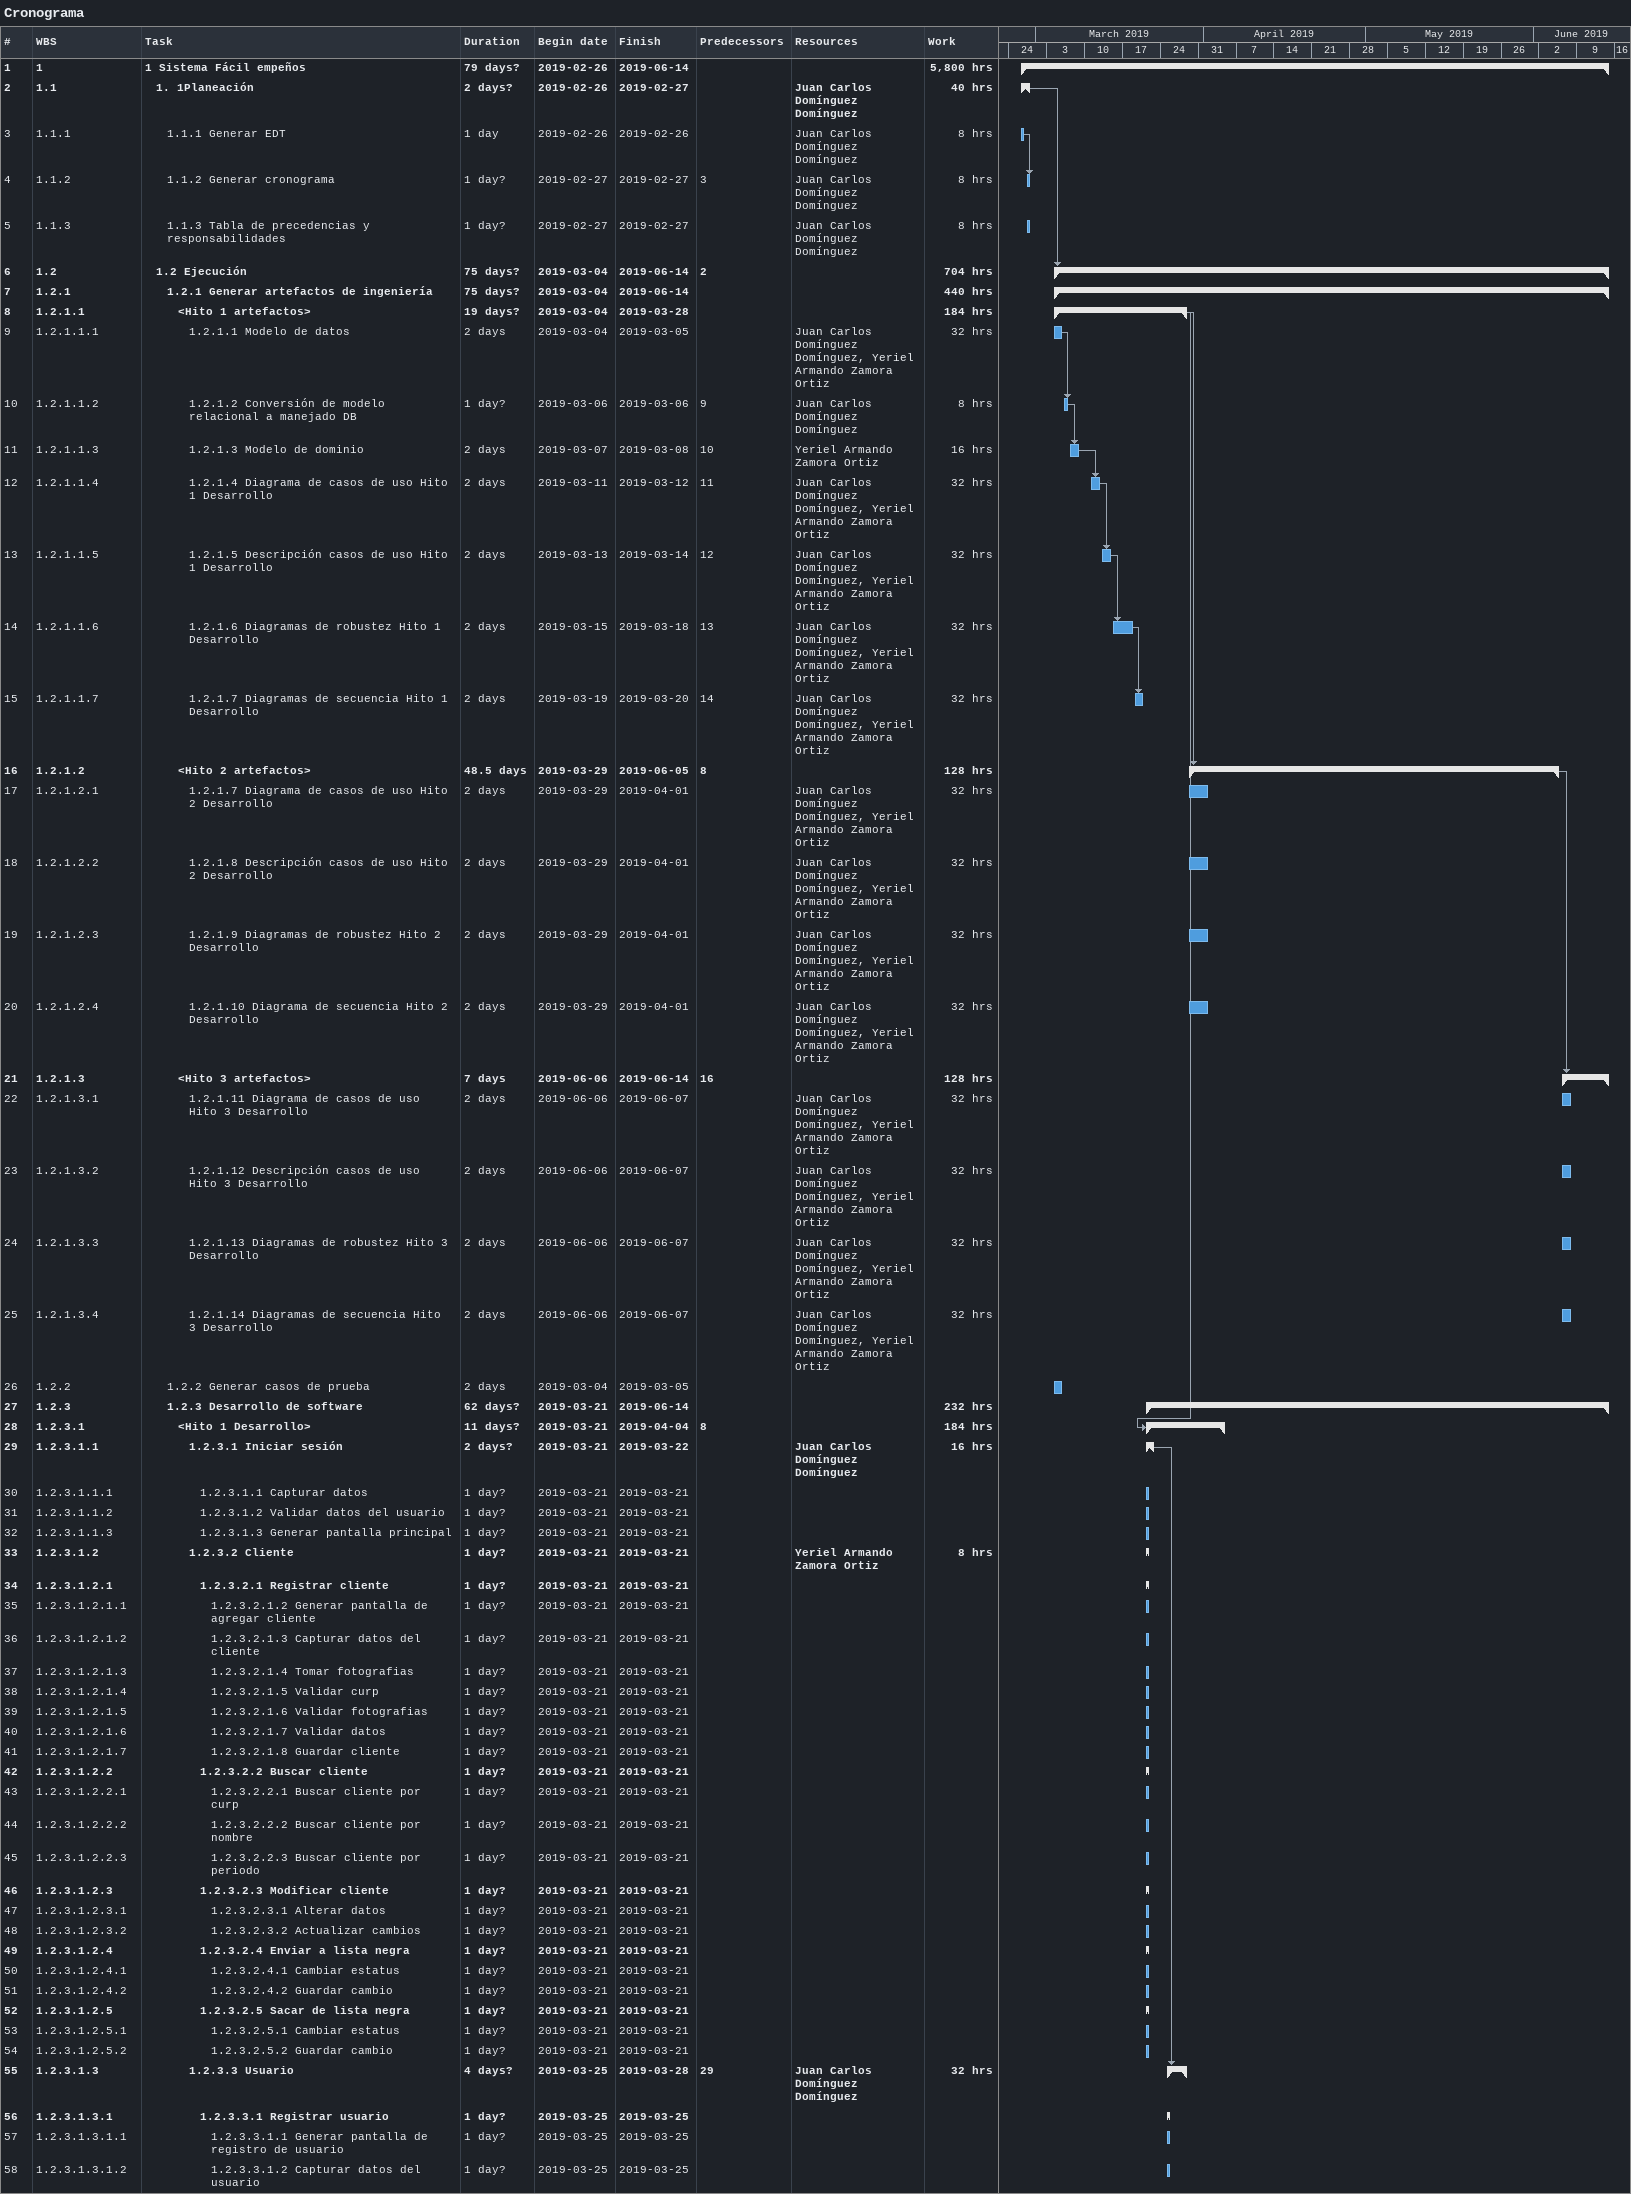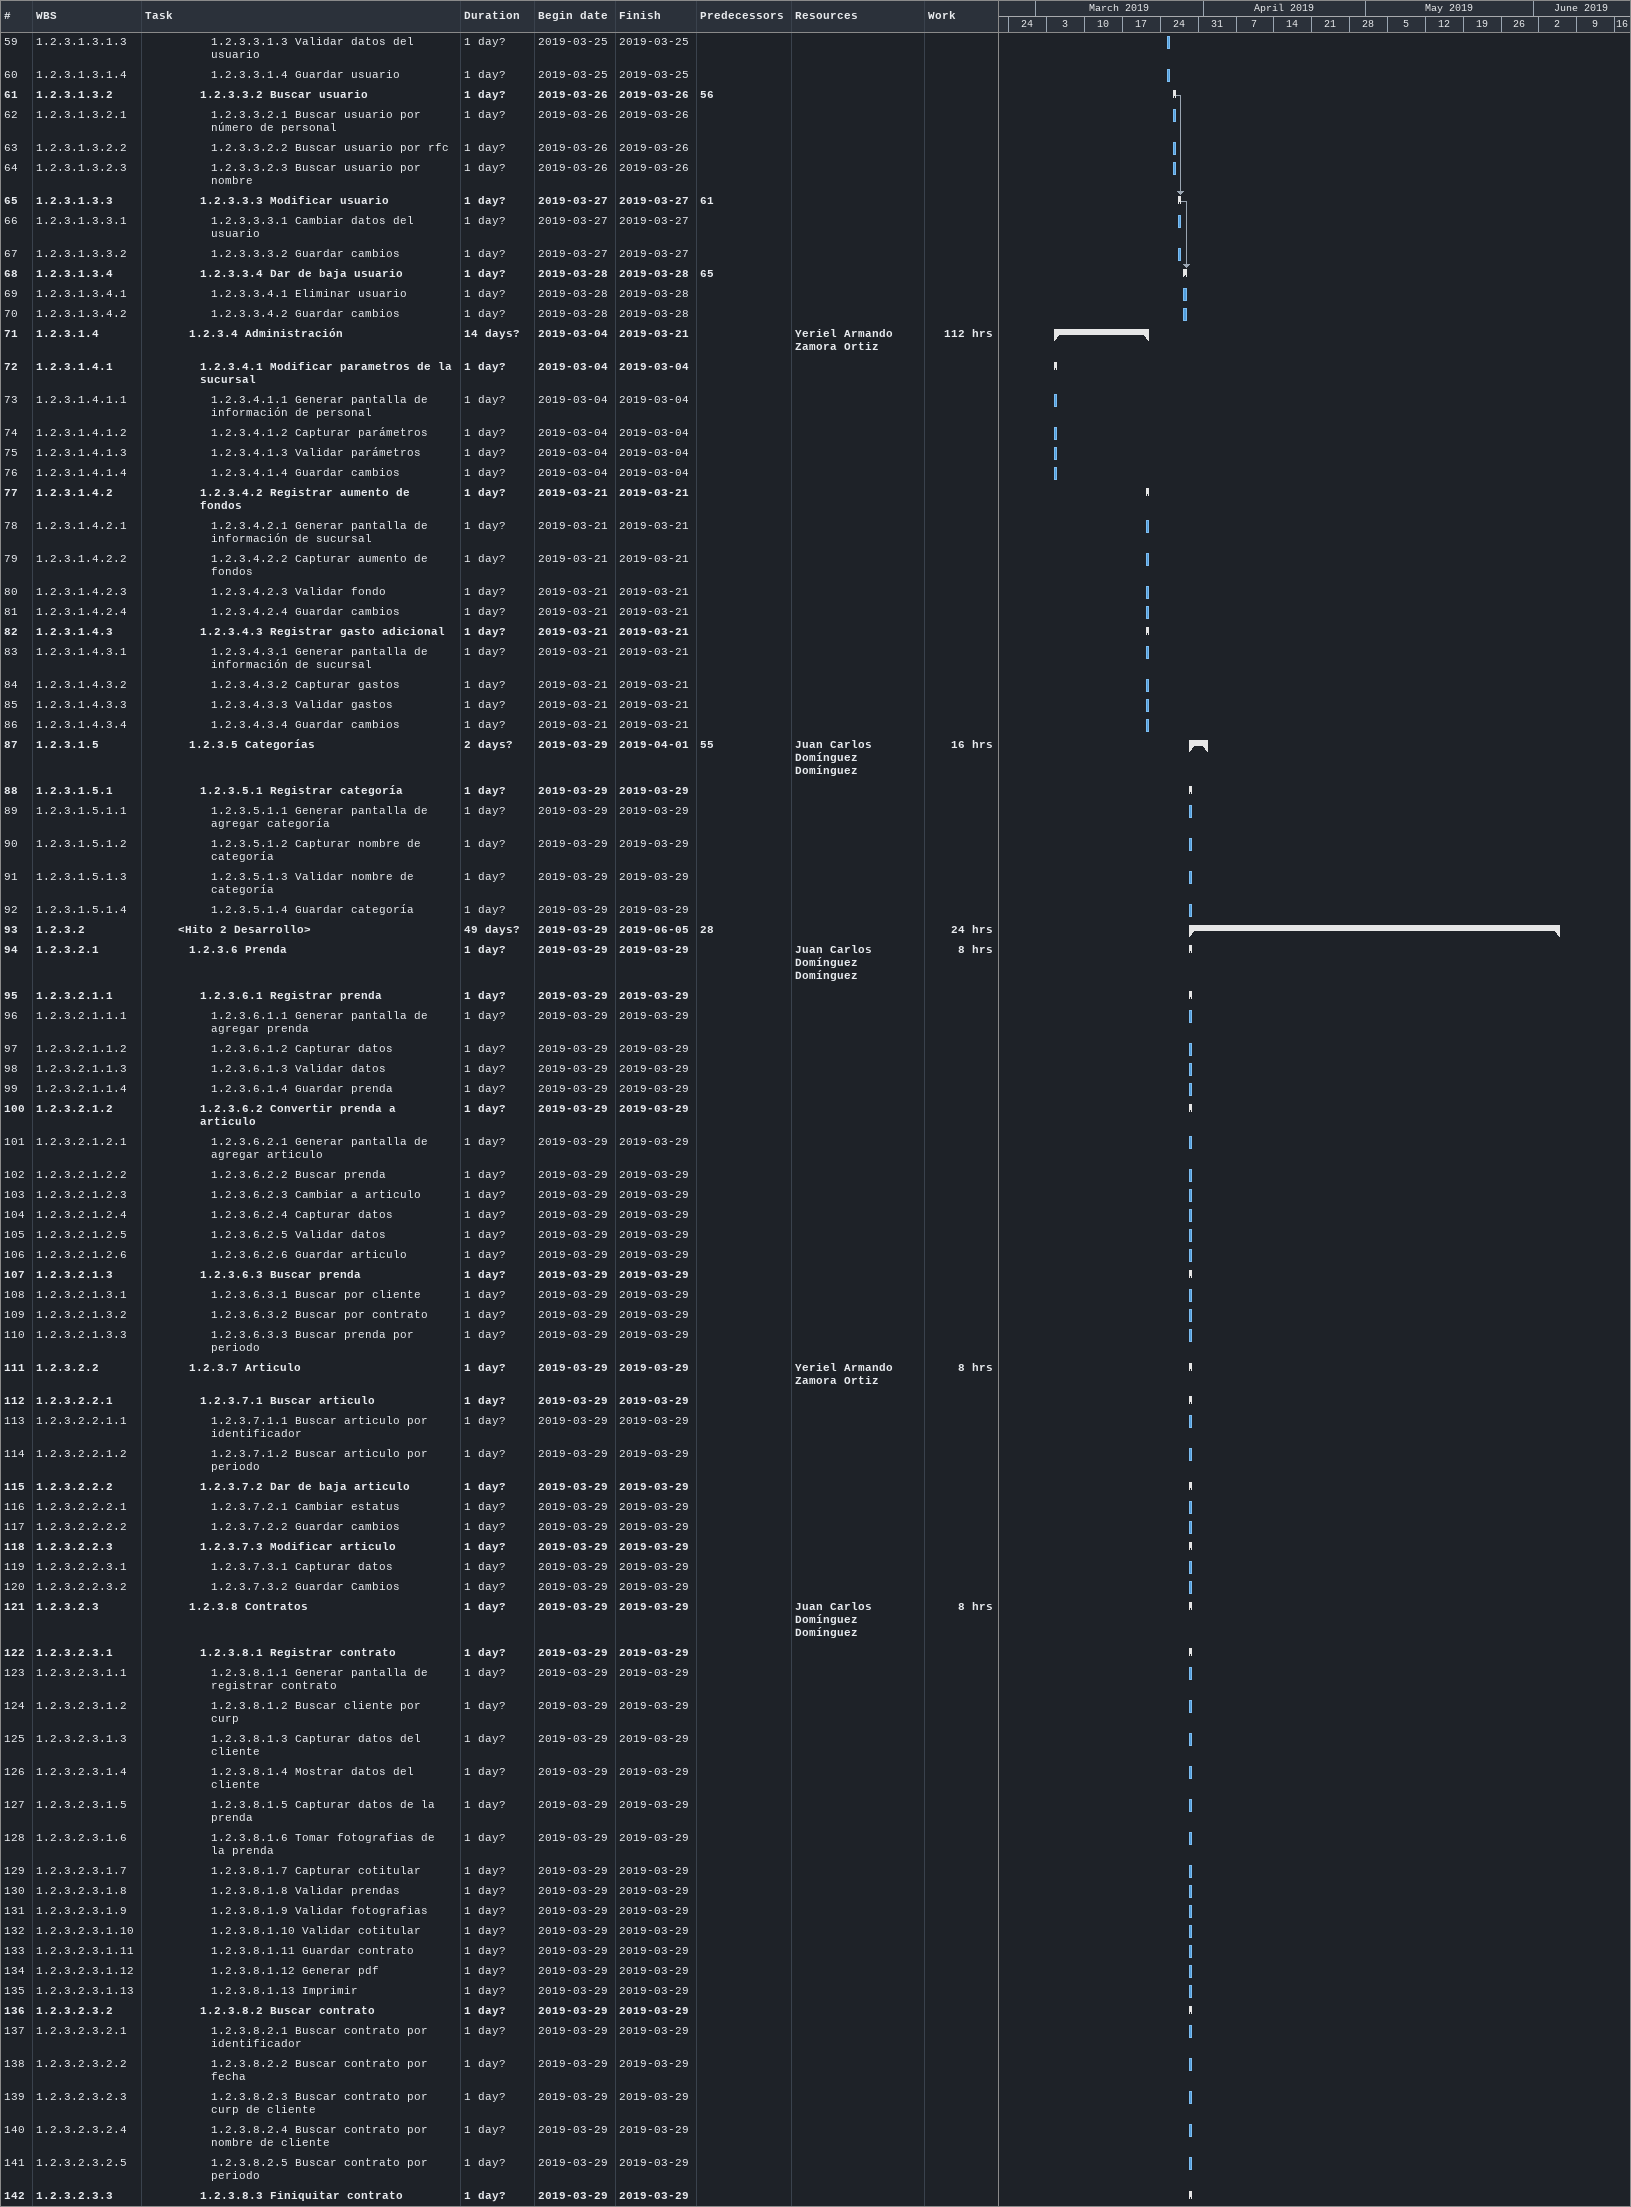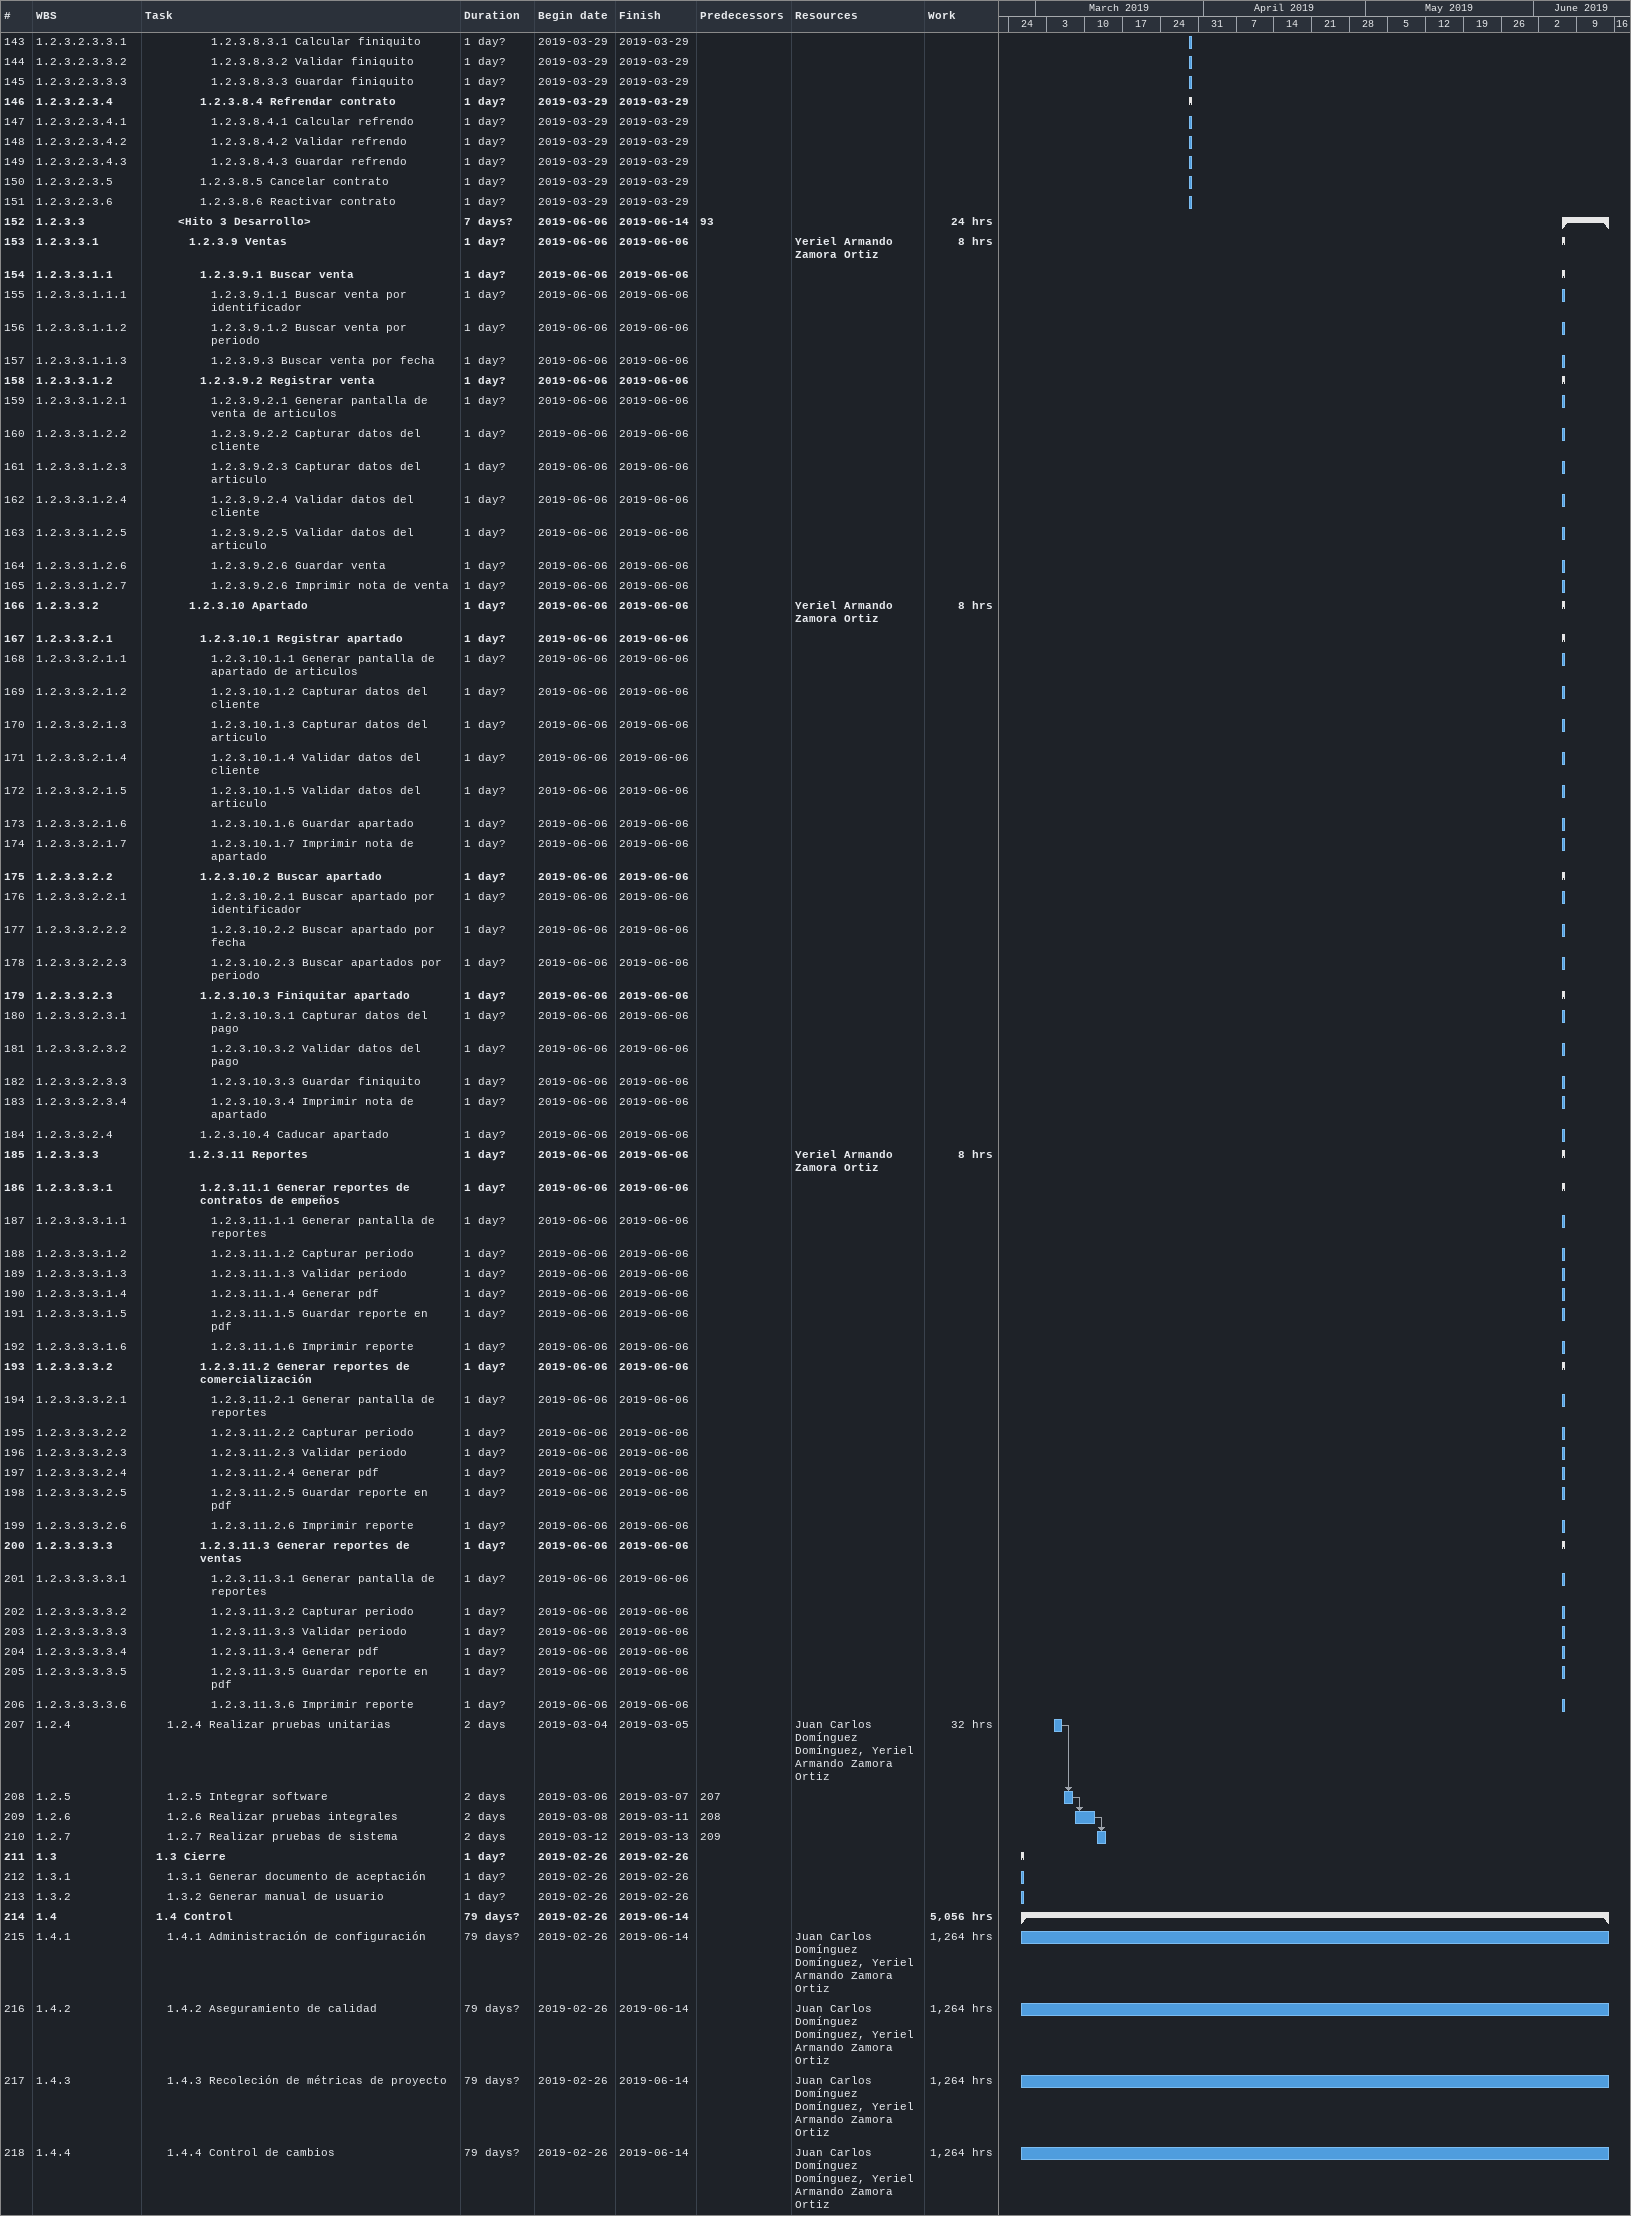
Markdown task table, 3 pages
Cronograma

| ID | WBS | Task | Duration | Start | Finish | Predecessors | Resources | Work (h) |
|---|---|---|---|---|---|---|---|---|
| 1 | 1 | **1 Sistema Fácil empeños** | 79d? | 2019-02-26 | 2019-06-14 |  |  | 5800 |
| 2 | 1.1 | **1. 1Planeación** | 2d? | 2019-02-26 | 2019-02-27 |  | Juan Carlos Domínguez Domínguez | 40 |
| 3 | 1.1.1 | 1.1.1 Generar EDT | 1d | 2019-02-26 | 2019-02-26 |  | Juan Carlos Domínguez Domínguez | 8 |
| 4 | 1.1.2 | 1.1.2 Generar cronograma | 1d? | 2019-02-27 | 2019-02-27 | 3 | Juan Carlos Domínguez Domínguez | 8 |
| 5 | 1.1.3 | 1.1.3 Tabla de precedencias y responsabilidades | 1d? | 2019-02-27 | 2019-02-27 |  | Juan Carlos Domínguez Domínguez | 8 |
| 6 | 1.2 | **1.2 Ejecución** | 75d? | 2019-03-04 | 2019-06-14 | 2 |  | 704 |
| 7 | 1.2.1 | **1.2.1 Generar artefactos de ingeniería** | 75d? | 2019-03-04 | 2019-06-14 |  |  | 440 |
| 8 | 1.2.1.1 | **<Hito 1 artefactos>** | 19d? | 2019-03-04 | 2019-03-28 |  |  | 184 |
| 9 | 1.2.1.1.1 | 1.2.1.1 Modelo de datos | 2d | 2019-03-04 | 2019-03-05 |  | Juan Carlos Domínguez Domínguez, Yeriel Armando Zamora Ortiz | 32 |
| 10 | 1.2.1.1.2 | 1.2.1.2 Conversión de modelo relacional a manejado DB | 1d? | 2019-03-06 | 2019-03-06 | 9 | Juan Carlos Domínguez Domínguez | 8 |
| 11 | 1.2.1.1.3 | 1.2.1.3 Modelo de dominio | 2d | 2019-03-07 | 2019-03-08 | 10 | Yeriel Armando Zamora Ortiz | 16 |
| 12 | 1.2.1.1.4 | 1.2.1.4 Diagrama de casos de uso Hito 1 Desarrollo | 2d | 2019-03-11 | 2019-03-12 | 11 | Juan Carlos Domínguez Domínguez, Yeriel Armando Zamora Ortiz | 32 |
| 13 | 1.2.1.1.5 | 1.2.1.5 Descripción casos de uso Hito 1 Desarrollo | 2d | 2019-03-13 | 2019-03-14 | 12 | Juan Carlos Domínguez Domínguez, Yeriel Armando Zamora Ortiz | 32 |
| 14 | 1.2.1.1.6 | 1.2.1.6 Diagramas de robustez Hito 1 Desarrollo | 2d | 2019-03-15 | 2019-03-18 | 13 | Juan Carlos Domínguez Domínguez, Yeriel Armando Zamora Ortiz | 32 |
| 15 | 1.2.1.1.7 | 1.2.1.7 Diagramas de secuencia Hito 1 Desarrollo | 2d | 2019-03-19 | 2019-03-20 | 14 | Juan Carlos Domínguez Domínguez, Yeriel Armando Zamora Ortiz | 32 |
| 16 | 1.2.1.2 | **<Hito 2 artefactos>** | 48.5d | 2019-03-29 | 2019-06-05 | 8 |  | 128 |
| 17 | 1.2.1.2.1 | 1.2.1.7 Diagrama de casos de uso Hito 2 Desarrollo | 2d | 2019-03-29 | 2019-04-01 |  | Juan Carlos Domínguez Domínguez, Yeriel Armando Zamora Ortiz | 32 |
| 18 | 1.2.1.2.2 | 1.2.1.8 Descripción casos de uso Hito 2 Desarrollo | 2d | 2019-03-29 | 2019-04-01 |  | Juan Carlos Domínguez Domínguez, Yeriel Armando Zamora Ortiz | 32 |
| 19 | 1.2.1.2.3 | 1.2.1.9 Diagramas de robustez Hito 2 Desarrollo | 2d | 2019-03-29 | 2019-04-01 |  | Juan Carlos Domínguez Domínguez, Yeriel Armando Zamora Ortiz | 32 |
| 20 | 1.2.1.2.4 | 1.2.1.10 Diagrama de secuencia Hito 2 Desarrollo | 2d | 2019-03-29 | 2019-04-01 |  | Juan Carlos Domínguez Domínguez, Yeriel Armando Zamora Ortiz | 32 |
| 21 | 1.2.1.3 | **<Hito 3 artefactos>** | 7d | 2019-06-06 | 2019-06-14 | 16 |  | 128 |
| 22 | 1.2.1.3.1 | 1.2.1.11 Diagrama de casos de uso Hito 3 Desarrollo | 2d | 2019-06-06 | 2019-06-07 |  | Juan Carlos Domínguez Domínguez, Yeriel Armando Zamora Ortiz | 32 |
| 23 | 1.2.1.3.2 | 1.2.1.12 Descripción casos de uso Hito 3 Desarrollo | 2d | 2019-06-06 | 2019-06-07 |  | Juan Carlos Domínguez Domínguez, Yeriel Armando Zamora Ortiz | 32 |
| 24 | 1.2.1.3.3 | 1.2.1.13 Diagramas de robustez Hito 3 Desarrollo | 2d | 2019-06-06 | 2019-06-07 |  | Juan Carlos Domínguez Domínguez, Yeriel Armando Zamora Ortiz | 32 |
| 25 | 1.2.1.3.4 | 1.2.1.14 Diagramas de secuencia Hito 3 Desarrollo | 2d | 2019-06-06 | 2019-06-07 |  | Juan Carlos Domínguez Domínguez, Yeriel Armando Zamora Ortiz | 32 |
| 26 | 1.2.2 | 1.2.2 Generar casos de prueba | 2d | 2019-03-04 | 2019-03-05 |  |  |  |
| 27 | 1.2.3 | **1.2.3 Desarrollo de software** | 62d? | 2019-03-21 | 2019-06-14 |  |  | 232 |
| 28 | 1.2.3.1 | **<Hito 1 Desarrollo>** | 11d? | 2019-03-21 | 2019-04-04 | 8 |  | 184 |
| 29 | 1.2.3.1.1 | **1.2.3.1 Iniciar sesión** | 2d? | 2019-03-21 | 2019-03-22 |  | Juan Carlos Domínguez Domínguez | 16 |
| 30 | 1.2.3.1.1.1 | 1.2.3.1.1 Capturar datos | 1d? | 2019-03-21 | 2019-03-21 |  |  |  |
| 31 | 1.2.3.1.1.2 | 1.2.3.1.2 Validar datos del usuario | 1d? | 2019-03-21 | 2019-03-21 |  |  |  |
| 32 | 1.2.3.1.1.3 | 1.2.3.1.3 Generar pantalla principal | 1d? | 2019-03-21 | 2019-03-21 |  |  |  |
| 33 | 1.2.3.1.2 | **1.2.3.2 Cliente** | 1d? | 2019-03-21 | 2019-03-21 |  | Yeriel Armando Zamora Ortiz | 8 |
| 34 | 1.2.3.1.2.1 | **1.2.3.2.1 Registrar cliente** | 1d? | 2019-03-21 | 2019-03-21 |  |  |  |
| 35 | 1.2.3.1.2.1.1 | 1.2.3.2.1.2 Generar pantalla de agregar cliente | 1d? | 2019-03-21 | 2019-03-21 |  |  |  |
| 36 | 1.2.3.1.2.1.2 | 1.2.3.2.1.3 Capturar datos del cliente | 1d? | 2019-03-21 | 2019-03-21 |  |  |  |
| 37 | 1.2.3.1.2.1.3 | 1.2.3.2.1.4 Tomar fotografias | 1d? | 2019-03-21 | 2019-03-21 |  |  |  |
| 38 | 1.2.3.1.2.1.4 | 1.2.3.2.1.5 Validar curp | 1d? | 2019-03-21 | 2019-03-21 |  |  |  |
| 39 | 1.2.3.1.2.1.5 | 1.2.3.2.1.6 Validar fotografias | 1d? | 2019-03-21 | 2019-03-21 |  |  |  |
| 40 | 1.2.3.1.2.1.6 | 1.2.3.2.1.7 Validar datos | 1d? | 2019-03-21 | 2019-03-21 |  |  |  |
| 41 | 1.2.3.1.2.1.7 | 1.2.3.2.1.8 Guardar cliente | 1d? | 2019-03-21 | 2019-03-21 |  |  |  |
| 42 | 1.2.3.1.2.2 | **1.2.3.2.2 Buscar cliente** | 1d? | 2019-03-21 | 2019-03-21 |  |  |  |
| 43 | 1.2.3.1.2.2.1 | 1.2.3.2.2.1 Buscar cliente por curp | 1d? | 2019-03-21 | 2019-03-21 |  |  |  |
| 44 | 1.2.3.1.2.2.2 | 1.2.3.2.2.2 Buscar cliente por nombre | 1d? | 2019-03-21 | 2019-03-21 |  |  |  |
| 45 | 1.2.3.1.2.2.3 | 1.2.3.2.2.3 Buscar cliente por periodo | 1d? | 2019-03-21 | 2019-03-21 |  |  |  |
| 46 | 1.2.3.1.2.3 | **1.2.3.2.3 Modificar cliente** | 1d? | 2019-03-21 | 2019-03-21 |  |  |  |
| 47 | 1.2.3.1.2.3.1 | 1.2.3.2.3.1 Alterar datos | 1d? | 2019-03-21 | 2019-03-21 |  |  |  |
| 48 | 1.2.3.1.2.3.2 | 1.2.3.2.3.2 Actualizar cambios | 1d? | 2019-03-21 | 2019-03-21 |  |  |  |
| 49 | 1.2.3.1.2.4 | **1.2.3.2.4 Enviar a lista negra** | 1d? | 2019-03-21 | 2019-03-21 |  |  |  |
| 50 | 1.2.3.1.2.4.1 | 1.2.3.2.4.1 Cambiar estatus | 1d? | 2019-03-21 | 2019-03-21 |  |  |  |
| 51 | 1.2.3.1.2.4.2 | 1.2.3.2.4.2 Guardar cambio | 1d? | 2019-03-21 | 2019-03-21 |  |  |  |
| 52 | 1.2.3.1.2.5 | **1.2.3.2.5 Sacar de lista negra** | 1d? | 2019-03-21 | 2019-03-21 |  |  |  |
| 53 | 1.2.3.1.2.5.1 | 1.2.3.2.5.1 Cambiar estatus | 1d? | 2019-03-21 | 2019-03-21 |  |  |  |
| 54 | 1.2.3.1.2.5.2 | 1.2.3.2.5.2 Guardar cambio | 1d? | 2019-03-21 | 2019-03-21 |  |  |  |
| 55 | 1.2.3.1.3 | **1.2.3.3 Usuario** | 4d? | 2019-03-25 | 2019-03-28 | 29 | Juan Carlos Domínguez Domínguez | 32 |
| 56 | 1.2.3.1.3.1 | **1.2.3.3.1 Registrar usuario** | 1d? | 2019-03-25 | 2019-03-25 |  |  |  |
| 57 | 1.2.3.1.3.1.1 | 1.2.3.3.1.1 Generar pantalla de registro de usuario | 1d? | 2019-03-25 | 2019-03-25 |  |  |  |
| 58 | 1.2.3.1.3.1.2 | 1.2.3.3.1.2 Capturar datos del usuario | 1d? | 2019-03-25 | 2019-03-25 |  |  |  |
| 59 | 1.2.3.1.3.1.3 | 1.2.3.3.1.3 Validar datos del usuario | 1d? | 2019-03-25 | 2019-03-25 |  |  |  |
| 60 | 1.2.3.1.3.1.4 | 1.2.3.3.1.4 Guardar usuario | 1d? | 2019-03-25 | 2019-03-25 |  |  |  |
| 61 | 1.2.3.1.3.2 | **1.2.3.3.2 Buscar usuario** | 1d? | 2019-03-26 | 2019-03-26 | 56 |  |  |
| 62 | 1.2.3.1.3.2.1 | 1.2.3.3.2.1 Buscar usuario por número de personal | 1d? | 2019-03-26 | 2019-03-26 |  |  |  |
| 63 | 1.2.3.1.3.2.2 | 1.2.3.3.2.2 Buscar usuario por rfc | 1d? | 2019-03-26 | 2019-03-26 |  |  |  |
| 64 | 1.2.3.1.3.2.3 | 1.2.3.3.2.3 Buscar usuario por nombre | 1d? | 2019-03-26 | 2019-03-26 |  |  |  |
| 65 | 1.2.3.1.3.3 | **1.2.3.3.3 Modificar usuario** | 1d? | 2019-03-27 | 2019-03-27 | 61 |  |  |
| 66 | 1.2.3.1.3.3.1 | 1.2.3.3.3.1 Cambiar datos del usuario | 1d? | 2019-03-27 | 2019-03-27 |  |  |  |
| 67 | 1.2.3.1.3.3.2 | 1.2.3.3.3.2 Guardar cambios | 1d? | 2019-03-27 | 2019-03-27 |  |  |  |
| 68 | 1.2.3.1.3.4 | **1.2.3.3.4 Dar de baja usuario** | 1d? | 2019-03-28 | 2019-03-28 | 65 |  |  |
| 69 | 1.2.3.1.3.4.1 | 1.2.3.3.4.1 Eliminar usuario | 1d? | 2019-03-28 | 2019-03-28 |  |  |  |
| 70 | 1.2.3.1.3.4.2 | 1.2.3.3.4.2 Guardar cambios | 1d? | 2019-03-28 | 2019-03-28 |  |  |  |
| 71 | 1.2.3.1.4 | **1.2.3.4 Administración** | 14d? | 2019-03-04 | 2019-03-21 |  | Yeriel Armando Zamora Ortiz | 112 |
| 72 | 1.2.3.1.4.1 | **1.2.3.4.1 Modificar parametros de la sucursal** | 1d? | 2019-03-04 | 2019-03-04 |  |  |  |
| 73 | 1.2.3.1.4.1.1 | 1.2.3.4.1.1 Generar pantalla de información de personal | 1d? | 2019-03-04 | 2019-03-04 |  |  |  |
| 74 | 1.2.3.1.4.1.2 | 1.2.3.4.1.2 Capturar parámetros | 1d? | 2019-03-04 | 2019-03-04 |  |  |  |
| 75 | 1.2.3.1.4.1.3 | 1.2.3.4.1.3 Validar parámetros | 1d? | 2019-03-04 | 2019-03-04 |  |  |  |
| 76 | 1.2.3.1.4.1.4 | 1.2.3.4.1.4 Guardar cambios | 1d? | 2019-03-04 | 2019-03-04 |  |  |  |
| 77 | 1.2.3.1.4.2 | **1.2.3.4.2 Registrar aumento de fondos** | 1d? | 2019-03-21 | 2019-03-21 |  |  |  |
| 78 | 1.2.3.1.4.2.1 | 1.2.3.4.2.1 Generar pantalla de información de sucursal | 1d? | 2019-03-21 | 2019-03-21 |  |  |  |
| 79 | 1.2.3.1.4.2.2 | 1.2.3.4.2.2 Capturar aumento de fondos | 1d? | 2019-03-21 | 2019-03-21 |  |  |  |
| 80 | 1.2.3.1.4.2.3 | 1.2.3.4.2.3 Validar fondo | 1d? | 2019-03-21 | 2019-03-21 |  |  |  |
| 81 | 1.2.3.1.4.2.4 | 1.2.3.4.2.4 Guardar cambios | 1d? | 2019-03-21 | 2019-03-21 |  |  |  |
| 82 | 1.2.3.1.4.3 | **1.2.3.4.3 Registrar gasto adicional** | 1d? | 2019-03-21 | 2019-03-21 |  |  |  |
| 83 | 1.2.3.1.4.3.1 | 1.2.3.4.3.1 Generar pantalla de información de sucursal | 1d? | 2019-03-21 | 2019-03-21 |  |  |  |
| 84 | 1.2.3.1.4.3.2 | 1.2.3.4.3.2 Capturar gastos | 1d? | 2019-03-21 | 2019-03-21 |  |  |  |
| 85 | 1.2.3.1.4.3.3 | 1.2.3.4.3.3 Validar gastos | 1d? | 2019-03-21 | 2019-03-21 |  |  |  |
| 86 | 1.2.3.1.4.3.4 | 1.2.3.4.3.4 Guardar cambios | 1d? | 2019-03-21 | 2019-03-21 |  |  |  |
| 87 | 1.2.3.1.5 | **1.2.3.5 Categorías** | 2d? | 2019-03-29 | 2019-04-01 | 55 | Juan Carlos Domínguez Domínguez | 16 |
| 88 | 1.2.3.1.5.1 | **1.2.3.5.1 Registrar categoría** | 1d? | 2019-03-29 | 2019-03-29 |  |  |  |
| 89 | 1.2.3.1.5.1.1 | 1.2.3.5.1.1 Generar pantalla de agregar categoría | 1d? | 2019-03-29 | 2019-03-29 |  |  |  |
| 90 | 1.2.3.1.5.1.2 | 1.2.3.5.1.2 Capturar nombre de categoría | 1d? | 2019-03-29 | 2019-03-29 |  |  |  |
| 91 | 1.2.3.1.5.1.3 | 1.2.3.5.1.3 Validar nombre de categoría | 1d? | 2019-03-29 | 2019-03-29 |  |  |  |
| 92 | 1.2.3.1.5.1.4 | 1.2.3.5.1.4 Guardar categoría | 1d? | 2019-03-29 | 2019-03-29 |  |  |  |
| 93 | 1.2.3.2 | **<Hito 2 Desarrollo>** | 49d? | 2019-03-29 | 2019-06-05 | 28 |  | 24 |
| 94 | 1.2.3.2.1 | **1.2.3.6 Prenda** | 1d? | 2019-03-29 | 2019-03-29 |  | Juan Carlos Domínguez Domínguez | 8 |
| 95 | 1.2.3.2.1.1 | **1.2.3.6.1 Registrar prenda** | 1d? | 2019-03-29 | 2019-03-29 |  |  |  |
| 96 | 1.2.3.2.1.1.1 | 1.2.3.6.1.1 Generar pantalla de agregar prenda | 1d? | 2019-03-29 | 2019-03-29 |  |  |  |
| 97 | 1.2.3.2.1.1.2 | 1.2.3.6.1.2 Capturar datos | 1d? | 2019-03-29 | 2019-03-29 |  |  |  |
| 98 | 1.2.3.2.1.1.3 | 1.2.3.6.1.3 Validar datos | 1d? | 2019-03-29 | 2019-03-29 |  |  |  |
| 99 | 1.2.3.2.1.1.4 | 1.2.3.6.1.4 Guardar prenda | 1d? | 2019-03-29 | 2019-03-29 |  |  |  |
| 100 | 1.2.3.2.1.2 | **1.2.3.6.2 Convertir prenda a articulo** | 1d? | 2019-03-29 | 2019-03-29 |  |  |  |
| 101 | 1.2.3.2.1.2.1 | 1.2.3.6.2.1 Generar pantalla de agregar articulo | 1d? | 2019-03-29 | 2019-03-29 |  |  |  |
| 102 | 1.2.3.2.1.2.2 | 1.2.3.6.2.2 Buscar prenda | 1d? | 2019-03-29 | 2019-03-29 |  |  |  |
| 103 | 1.2.3.2.1.2.3 | 1.2.3.6.2.3 Cambiar a articulo | 1d? | 2019-03-29 | 2019-03-29 |  |  |  |
| 104 | 1.2.3.2.1.2.4 | 1.2.3.6.2.4 Capturar datos | 1d? | 2019-03-29 | 2019-03-29 |  |  |  |
| 105 | 1.2.3.2.1.2.5 | 1.2.3.6.2.5 Validar datos | 1d? | 2019-03-29 | 2019-03-29 |  |  |  |
| 106 | 1.2.3.2.1.2.6 | 1.2.3.6.2.6 Guardar articulo | 1d? | 2019-03-29 | 2019-03-29 |  |  |  |
| 107 | 1.2.3.2.1.3 | **1.2.3.6.3 Buscar prenda** | 1d? | 2019-03-29 | 2019-03-29 |  |  |  |
| 108 | 1.2.3.2.1.3.1 | 1.2.3.6.3.1 Buscar por cliente | 1d? | 2019-03-29 | 2019-03-29 |  |  |  |
| 109 | 1.2.3.2.1.3.2 | 1.2.3.6.3.2 Buscar por contrato | 1d? | 2019-03-29 | 2019-03-29 |  |  |  |
| 110 | 1.2.3.2.1.3.3 | 1.2.3.6.3.3 Buscar prenda por periodo | 1d? | 2019-03-29 | 2019-03-29 |  |  |  |
| 111 | 1.2.3.2.2 | **1.2.3.7 Articulo** | 1d? | 2019-03-29 | 2019-03-29 |  | Yeriel Armando Zamora Ortiz | 8 |
| 112 | 1.2.3.2.2.1 | **1.2.3.7.1 Buscar articulo** | 1d? | 2019-03-29 | 2019-03-29 |  |  |  |
| 113 | 1.2.3.2.2.1.1 | 1.2.3.7.1.1 Buscar articulo por identificador | 1d? | 2019-03-29 | 2019-03-29 |  |  |  |
| 114 | 1.2.3.2.2.1.2 | 1.2.3.7.1.2 Buscar articulo por periodo | 1d? | 2019-03-29 | 2019-03-29 |  |  |  |
| 115 | 1.2.3.2.2.2 | **1.2.3.7.2 Dar de baja articulo** | 1d? | 2019-03-29 | 2019-03-29 |  |  |  |
| 116 | 1.2.3.2.2.2.1 | 1.2.3.7.2.1 Cambiar estatus | 1d? | 2019-03-29 | 2019-03-29 |  |  |  |
| 117 | 1.2.3.2.2.2.2 | 1.2.3.7.2.2 Guardar cambios | 1d? | 2019-03-29 | 2019-03-29 |  |  |  |
| 118 | 1.2.3.2.2.3 | **1.2.3.7.3 Modificar articulo** | 1d? | 2019-03-29 | 2019-03-29 |  |  |  |
| 119 | 1.2.3.2.2.3.1 | 1.2.3.7.3.1 Capturar datos | 1d? | 2019-03-29 | 2019-03-29 |  |  |  |
| 120 | 1.2.3.2.2.3.2 | 1.2.3.7.3.2 Guardar Cambios | 1d? | 2019-03-29 | 2019-03-29 |  |  |  |
| 121 | 1.2.3.2.3 | **1.2.3.8 Contratos** | 1d? | 2019-03-29 | 2019-03-29 |  | Juan Carlos Domínguez Domínguez | 8 |
| 122 | 1.2.3.2.3.1 | **1.2.3.8.1 Registrar contrato** | 1d? | 2019-03-29 | 2019-03-29 |  |  |  |
| 123 | 1.2.3.2.3.1.1 | 1.2.3.8.1.1 Generar pantalla de registrar contrato | 1d? | 2019-03-29 | 2019-03-29 |  |  |  |
| 124 | 1.2.3.2.3.1.2 | 1.2.3.8.1.2 Buscar cliente por curp | 1d? | 2019-03-29 | 2019-03-29 |  |  |  |
| 125 | 1.2.3.2.3.1.3 | 1.2.3.8.1.3 Capturar datos del cliente | 1d? | 2019-03-29 | 2019-03-29 |  |  |  |
| 126 | 1.2.3.2.3.1.4 | 1.2.3.8.1.4 Mostrar datos del cliente | 1d? | 2019-03-29 | 2019-03-29 |  |  |  |
| 127 | 1.2.3.2.3.1.5 | 1.2.3.8.1.5 Capturar datos de la prenda | 1d? | 2019-03-29 | 2019-03-29 |  |  |  |
| 128 | 1.2.3.2.3.1.6 | 1.2.3.8.1.6 Tomar fotografias de la prenda | 1d? | 2019-03-29 | 2019-03-29 |  |  |  |
| 129 | 1.2.3.2.3.1.7 | 1.2.3.8.1.7 Capturar cotitular | 1d? | 2019-03-29 | 2019-03-29 |  |  |  |
| 130 | 1.2.3.2.3.1.8 | 1.2.3.8.1.8 Validar prendas | 1d? | 2019-03-29 | 2019-03-29 |  |  |  |
| 131 | 1.2.3.2.3.1.9 | 1.2.3.8.1.9 Validar fotografias | 1d? | 2019-03-29 | 2019-03-29 |  |  |  |
| 132 | 1.2.3.2.3.1.10 | 1.2.3.8.1.10 Validar cotitular | 1d? | 2019-03-29 | 2019-03-29 |  |  |  |
| 133 | 1.2.3.2.3.1.11 | 1.2.3.8.1.11 Guardar contrato | 1d? | 2019-03-29 | 2019-03-29 |  |  |  |
| 134 | 1.2.3.2.3.1.12 | 1.2.3.8.1.12 Generar pdf | 1d? | 2019-03-29 | 2019-03-29 |  |  |  |
| 135 | 1.2.3.2.3.1.13 | 1.2.3.8.1.13 Imprimir | 1d? | 2019-03-29 | 2019-03-29 |  |  |  |
| 136 | 1.2.3.2.3.2 | **1.2.3.8.2 Buscar contrato** | 1d? | 2019-03-29 | 2019-03-29 |  |  |  |
| 137 | 1.2.3.2.3.2.1 | 1.2.3.8.2.1 Buscar contrato por identificador | 1d? | 2019-03-29 | 2019-03-29 |  |  |  |
| 138 | 1.2.3.2.3.2.2 | 1.2.3.8.2.2 Buscar contrato por fecha | 1d? | 2019-03-29 | 2019-03-29 |  |  |  |
| 139 | 1.2.3.2.3.2.3 | 1.2.3.8.2.3 Buscar contrato por curp de cliente | 1d? | 2019-03-29 | 2019-03-29 |  |  |  |
| 140 | 1.2.3.2.3.2.4 | 1.2.3.8.2.4 Buscar contrato por nombre de cliente | 1d? | 2019-03-29 | 2019-03-29 |  |  |  |
| 141 | 1.2.3.2.3.2.5 | 1.2.3.8.2.5 Buscar contrato por periodo | 1d? | 2019-03-29 | 2019-03-29 |  |  |  |
| 142 | 1.2.3.2.3.3 | **1.2.3.8.3 Finiquitar contrato** | 1d? | 2019-03-29 | 2019-03-29 |  |  |  |
| 143 | 1.2.3.2.3.3.1 | 1.2.3.8.3.1 Calcular finiquito | 1d? | 2019-03-29 | 2019-03-29 |  |  |  |
| 144 | 1.2.3.2.3.3.2 | 1.2.3.8.3.2 Validar finiquito | 1d? | 2019-03-29 | 2019-03-29 |  |  |  |
| 145 | 1.2.3.2.3.3.3 | 1.2.3.8.3.3 Guardar finiquito | 1d? | 2019-03-29 | 2019-03-29 |  |  |  |
| 146 | 1.2.3.2.3.4 | **1.2.3.8.4 Refrendar contrato** | 1d? | 2019-03-29 | 2019-03-29 |  |  |  |
| 147 | 1.2.3.2.3.4.1 | 1.2.3.8.4.1 Calcular refrendo | 1d? | 2019-03-29 | 2019-03-29 |  |  |  |
| 148 | 1.2.3.2.3.4.2 | 1.2.3.8.4.2 Validar refrendo | 1d? | 2019-03-29 | 2019-03-29 |  |  |  |
| 149 | 1.2.3.2.3.4.3 | 1.2.3.8.4.3 Guardar refrendo | 1d? | 2019-03-29 | 2019-03-29 |  |  |  |
| 150 | 1.2.3.2.3.5 | 1.2.3.8.5 Cancelar contrato | 1d? | 2019-03-29 | 2019-03-29 |  |  |  |
| 151 | 1.2.3.2.3.6 | 1.2.3.8.6 Reactivar contrato | 1d? | 2019-03-29 | 2019-03-29 |  |  |  |
| 152 | 1.2.3.3 | **<Hito 3 Desarrollo>** | 7d? | 2019-06-06 | 2019-06-14 | 93 |  | 24 |
| 153 | 1.2.3.3.1 | **1.2.3.9 Ventas** | 1d? | 2019-06-06 | 2019-06-06 |  | Yeriel Armando Zamora Ortiz | 8 |
| 154 | 1.2.3.3.1.1 | **1.2.3.9.1 Buscar venta** | 1d? | 2019-06-06 | 2019-06-06 |  |  |  |
| 155 | 1.2.3.3.1.1.1 | 1.2.3.9.1.1 Buscar venta por identificador | 1d? | 2019-06-06 | 2019-06-06 |  |  |  |
| 156 | 1.2.3.3.1.1.2 | 1.2.3.9.1.2 Buscar venta por periodo | 1d? | 2019-06-06 | 2019-06-06 |  |  |  |
| 157 | 1.2.3.3.1.1.3 | 1.2.3.9.3 Buscar venta por fecha | 1d? | 2019-06-06 | 2019-06-06 |  |  |  |
| 158 | 1.2.3.3.1.2 | **1.2.3.9.2 Registrar venta** | 1d? | 2019-06-06 | 2019-06-06 |  |  |  |
| 159 | 1.2.3.3.1.2.1 | 1.2.3.9.2.1 Generar pantalla de venta de articulos | 1d? | 2019-06-06 | 2019-06-06 |  |  |  |
| 160 | 1.2.3.3.1.2.2 | 1.2.3.9.2.2 Capturar datos del cliente | 1d? | 2019-06-06 | 2019-06-06 |  |  |  |
| 161 | 1.2.3.3.1.2.3 | 1.2.3.9.2.3 Capturar datos del articulo | 1d? | 2019-06-06 | 2019-06-06 |  |  |  |
| 162 | 1.2.3.3.1.2.4 | 1.2.3.9.2.4 Validar datos del cliente | 1d? | 2019-06-06 | 2019-06-06 |  |  |  |
| 163 | 1.2.3.3.1.2.5 | 1.2.3.9.2.5 Validar datos del articulo | 1d? | 2019-06-06 | 2019-06-06 |  |  |  |
| 164 | 1.2.3.3.1.2.6 | 1.2.3.9.2.6 Guardar venta | 1d? | 2019-06-06 | 2019-06-06 |  |  |  |
| 165 | 1.2.3.3.1.2.7 | 1.2.3.9.2.6 Imprimir nota de venta | 1d? | 2019-06-06 | 2019-06-06 |  |  |  |
| 166 | 1.2.3.3.2 | **1.2.3.10 Apartado** | 1d? | 2019-06-06 | 2019-06-06 |  | Yeriel Armando Zamora Ortiz | 8 |
| 167 | 1.2.3.3.2.1 | **1.2.3.10.1 Registrar apartado** | 1d? | 2019-06-06 | 2019-06-06 |  |  |  |
| 168 | 1.2.3.3.2.1.1 | 1.2.3.10.1.1 Generar pantalla de apartado de articulos | 1d? | 2019-06-06 | 2019-06-06 |  |  |  |
| 169 | 1.2.3.3.2.1.2 | 1.2.3.10.1.2 Capturar datos del cliente | 1d? | 2019-06-06 | 2019-06-06 |  |  |  |
| 170 | 1.2.3.3.2.1.3 | 1.2.3.10.1.3 Capturar datos del articulo | 1d? | 2019-06-06 | 2019-06-06 |  |  |  |
| 171 | 1.2.3.3.2.1.4 | 1.2.3.10.1.4 Validar datos del cliente | 1d? | 2019-06-06 | 2019-06-06 |  |  |  |
| 172 | 1.2.3.3.2.1.5 | 1.2.3.10.1.5 Validar datos del articulo | 1d? | 2019-06-06 | 2019-06-06 |  |  |  |
| 173 | 1.2.3.3.2.1.6 | 1.2.3.10.1.6 Guardar apartado | 1d? | 2019-06-06 | 2019-06-06 |  |  |  |
| 174 | 1.2.3.3.2.1.7 | 1.2.3.10.1.7 Imprimir nota de apartado | 1d? | 2019-06-06 | 2019-06-06 |  |  |  |
| 175 | 1.2.3.3.2.2 | **1.2.3.10.2 Buscar apartado** | 1d? | 2019-06-06 | 2019-06-06 |  |  |  |
| 176 | 1.2.3.3.2.2.1 | 1.2.3.10.2.1 Buscar apartado por identificador | 1d? | 2019-06-06 | 2019-06-06 |  |  |  |
| 177 | 1.2.3.3.2.2.2 | 1.2.3.10.2.2 Buscar apartado por fecha | 1d? | 2019-06-06 | 2019-06-06 |  |  |  |
| 178 | 1.2.3.3.2.2.3 | 1.2.3.10.2.3 Buscar apartados por periodo | 1d? | 2019-06-06 | 2019-06-06 |  |  |  |
| 179 | 1.2.3.3.2.3 | **1.2.3.10.3 Finiquitar apartado** | 1d? | 2019-06-06 | 2019-06-06 |  |  |  |
| 180 | 1.2.3.3.2.3.1 | 1.2.3.10.3.1 Capturar datos del pago | 1d? | 2019-06-06 | 2019-06-06 |  |  |  |
| 181 | 1.2.3.3.2.3.2 | 1.2.3.10.3.2 Validar datos del pago | 1d? | 2019-06-06 | 2019-06-06 |  |  |  |
| 182 | 1.2.3.3.2.3.3 | 1.2.3.10.3.3 Guardar finiquito | 1d? | 2019-06-06 | 2019-06-06 |  |  |  |
| 183 | 1.2.3.3.2.3.4 | 1.2.3.10.3.4 Imprimir nota de apartado | 1d? | 2019-06-06 | 2019-06-06 |  |  |  |
| 184 | 1.2.3.3.2.4 | 1.2.3.10.4 Caducar apartado | 1d? | 2019-06-06 | 2019-06-06 |  |  |  |
| 185 | 1.2.3.3.3 | **1.2.3.11 Reportes** | 1d? | 2019-06-06 | 2019-06-06 |  | Yeriel Armando Zamora Ortiz | 8 |
| 186 | 1.2.3.3.3.1 | **1.2.3.11.1 Generar reportes de contratos de empeños** | 1d? | 2019-06-06 | 2019-06-06 |  |  |  |
| 187 | 1.2.3.3.3.1.1 | 1.2.3.11.1.1 Generar pantalla de reportes | 1d? | 2019-06-06 | 2019-06-06 |  |  |  |
| 188 | 1.2.3.3.3.1.2 | 1.2.3.11.1.2 Capturar periodo | 1d? | 2019-06-06 | 2019-06-06 |  |  |  |
| 189 | 1.2.3.3.3.1.3 | 1.2.3.11.1.3 Validar periodo | 1d? | 2019-06-06 | 2019-06-06 |  |  |  |
| 190 | 1.2.3.3.3.1.4 | 1.2.3.11.1.4 Generar pdf | 1d? | 2019-06-06 | 2019-06-06 |  |  |  |
| 191 | 1.2.3.3.3.1.5 | 1.2.3.11.1.5 Guardar reporte en pdf | 1d? | 2019-06-06 | 2019-06-06 |  |  |  |
| 192 | 1.2.3.3.3.1.6 | 1.2.3.11.1.6 Imprimir reporte | 1d? | 2019-06-06 | 2019-06-06 |  |  |  |
| 193 | 1.2.3.3.3.2 | **1.2.3.11.2 Generar reportes de comercialización** | 1d? | 2019-06-06 | 2019-06-06 |  |  |  |
| 194 | 1.2.3.3.3.2.1 | 1.2.3.11.2.1 Generar pantalla de reportes | 1d? | 2019-06-06 | 2019-06-06 |  |  |  |
| 195 | 1.2.3.3.3.2.2 | 1.2.3.11.2.2 Capturar periodo | 1d? | 2019-06-06 | 2019-06-06 |  |  |  |
| 196 | 1.2.3.3.3.2.3 | 1.2.3.11.2.3 Validar periodo | 1d? | 2019-06-06 | 2019-06-06 |  |  |  |
| 197 | 1.2.3.3.3.2.4 | 1.2.3.11.2.4 Generar pdf | 1d? | 2019-06-06 | 2019-06-06 |  |  |  |
| 198 | 1.2.3.3.3.2.5 | 1.2.3.11.2.5 Guardar reporte en pdf | 1d? | 2019-06-06 | 2019-06-06 |  |  |  |
| 199 | 1.2.3.3.3.2.6 | 1.2.3.11.2.6 Imprimir reporte | 1d? | 2019-06-06 | 2019-06-06 |  |  |  |
| 200 | 1.2.3.3.3.3 | **1.2.3.11.3 Generar reportes de ventas** | 1d? | 2019-06-06 | 2019-06-06 |  |  |  |
| 201 | 1.2.3.3.3.3.1 | 1.2.3.11.3.1 Generar pantalla de reportes | 1d? | 2019-06-06 | 2019-06-06 |  |  |  |
| 202 | 1.2.3.3.3.3.2 | 1.2.3.11.3.2 Capturar periodo | 1d? | 2019-06-06 | 2019-06-06 |  |  |  |
| 203 | 1.2.3.3.3.3.3 | 1.2.3.11.3.3 Validar periodo | 1d? | 2019-06-06 | 2019-06-06 |  |  |  |
| 204 | 1.2.3.3.3.3.4 | 1.2.3.11.3.4 Generar pdf | 1d? | 2019-06-06 | 2019-06-06 |  |  |  |
| 205 | 1.2.3.3.3.3.5 | 1.2.3.11.3.5 Guardar reporte en pdf | 1d? | 2019-06-06 | 2019-06-06 |  |  |  |
| 206 | 1.2.3.3.3.3.6 | 1.2.3.11.3.6 Imprimir reporte | 1d? | 2019-06-06 | 2019-06-06 |  |  |  |
| 207 | 1.2.4 | 1.2.4 Realizar pruebas unitarias | 2d | 2019-03-04 | 2019-03-05 |  | Juan Carlos Domínguez Domínguez, Yeriel Armando Zamora Ortiz | 32 |
| 208 | 1.2.5 | 1.2.5 Integrar software | 2d | 2019-03-06 | 2019-03-07 | 207 |  |  |
| 209 | 1.2.6 | 1.2.6 Realizar pruebas integrales | 2d | 2019-03-08 | 2019-03-11 | 208 |  |  |
| 210 | 1.2.7 | 1.2.7 Realizar pruebas de sistema | 2d | 2019-03-12 | 2019-03-13 | 209 |  |  |
| 211 | 1.3 | **1.3 Cierre** | 1d? | 2019-02-26 | 2019-02-26 |  |  |  |
| 212 | 1.3.1 | 1.3.1 Generar documento de aceptación | 1d? | 2019-02-26 | 2019-02-26 |  |  |  |
| 213 | 1.3.2 | 1.3.2 Generar manual de usuario | 1d? | 2019-02-26 | 2019-02-26 |  |  |  |
| 214 | 1.4 | **1.4 Control** | 79d? | 2019-02-26 | 2019-06-14 |  |  | 5056 |
| 215 | 1.4.1 | 1.4.1 Administración de configuración | 79d? | 2019-02-26 | 2019-06-14 |  | Juan Carlos Domínguez Domínguez, Yeriel Armando Zamora Ortiz | 1264 |
| 216 | 1.4.2 | 1.4.2 Aseguramiento de calidad | 79d? | 2019-02-26 | 2019-06-14 |  | Juan Carlos Domínguez Domínguez, Yeriel Armando Zamora Ortiz | 1264 |
| 217 | 1.4.3 | 1.4.3 Recoleción de métricas de proyecto | 79d? | 2019-02-26 | 2019-06-14 |  | Juan Carlos Domínguez Domínguez, Yeriel Armando Zamora Ortiz | 1264 |
| 218 | 1.4.4 | 1.4.4 Control de cambios | 79d? | 2019-02-26 | 2019-06-14 |  | Juan Carlos Domínguez Domínguez, Yeriel Armando Zamora Ortiz | 1264 |
